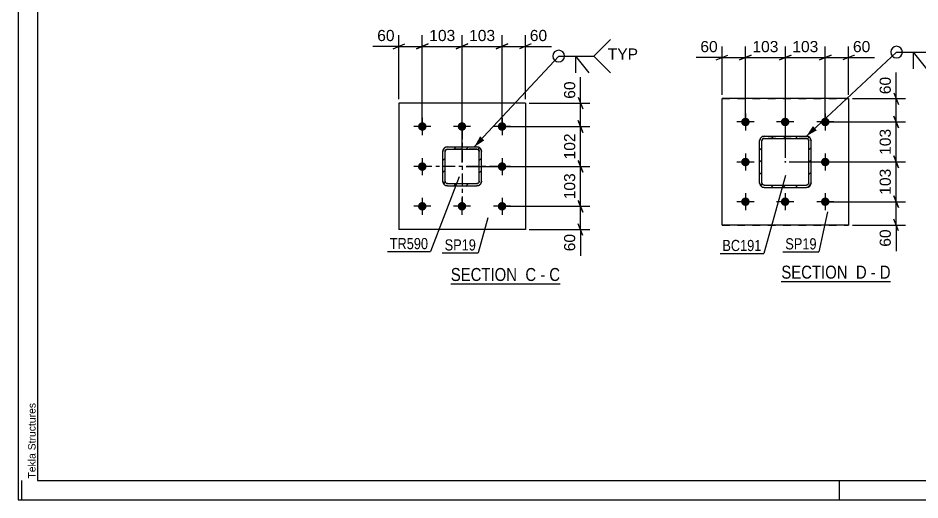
# Model space of a CAD drawing. Header units: millimetres. Extents: x -115 to 726, y -400 to 194.
# Drawn here: x -114.7 to 117, y -399.7 to -275.9 of the extents above; entities that cross this region are included whole.
import ezdxf

# ---------------------------------------------------------------- set-up
doc = ezdxf.new("R2010")
doc.units = ezdxf.units.MM
doc.linetypes.add('DXK_LINE_DOT2', pattern=[3.9198, 1.9599, -1.9599])
doc.linetypes.add('DXK_LINE_DOT3', pattern=[5.9187, 2.979, -0.9799, 0.9799, -0.9799])
doc.styles.add('Arial', font='arial.ttf', dxfattribs={"height": 0.2})
doc.styles.add('Arial Narrow', font='ARIALN.TTF', dxfattribs={"height": 0.2})

# ---------------------------------------------------------------- blocks, each defined once
blk = doc.blocks.new('Unknown-203724152-1113')
at = {"color": 5, "linetype": 'Continuous'}
for p, q in [((-114.68, 194.3), (-114.68, -399.7)), ((-109.68, 189.3), (-109.68, -394.7)), ((-113.68, -399.7), (-113.68, -394.7)), ((-109.68, -394.7), (721.32, -394.7)), ((96.32, -399.7), (96.32, -394.7)), ((-114.68, -399.7), (726.32, -399.7))]:
    blk.add_line(p, q, dxfattribs=at)
at = {"color": 174, "linetype": 'Continuous', "style": 'Arial'}
blk.add_text('Tekla Structures', height=1.9102, rotation=90, dxfattribs=at).set_placement((-110.18, -394.2))
blk = doc.blocks.new('Unknown-203724152-13 - 1271')
at = {"color": 6, "linetype": 'Continuous'}
blk.add_line((-3.51, -344.18), (24.56, -344.18), dxfattribs=at)
at = {"color": 0, "linetype": 'Continuous'}
blk.add_wipeout([(14.6, -343.43), (14.6, -339.93), (-3.51, -339.93), (-3.51, -343.43)], dxfattribs=at)
at = {"color": 7, "linetype": 'Continuous', "style": 'Arial Narrow'}
blk.add_text('SECTION ', height=3.34, dxfattribs=at).set_placement((-3.51, -343.43))
at = {"color": 0, "linetype": 'Continuous'}
blk.add_wipeout([(18.42, -343.43), (18.42, -339.93), (15.65, -339.93), (15.65, -343.43)], dxfattribs=at)
at = {"color": 7, "linetype": 'Continuous', "style": 'Arial Narrow'}
blk.add_text('C', height=3.34, dxfattribs=at).set_placement((15.65, -343.43))
at = {"color": 0, "linetype": 'Continuous'}
blk.add_wipeout([(20.74, -343.43), (20.74, -339.93), (19.47, -339.93), (19.47, -343.43)], dxfattribs=at)
at = {"color": 7, "linetype": 'Continuous', "style": 'Arial Narrow'}
blk.add_text('-', height=3.34, dxfattribs=at).set_placement((19.47, -343.43))
at = {"color": 0, "linetype": 'Continuous'}
blk.add_wipeout([(24.56, -343.43), (24.56, -339.93), (21.79, -339.93), (21.79, -343.43)], dxfattribs=at)
at = {"color": 7, "linetype": 'Continuous', "style": 'Arial Narrow'}
blk.add_text('C', height=3.34, dxfattribs=at).set_placement((21.79, -343.43))
blk = doc.blocks.new('Unknown-203724152-16 - 1982')
at = {"color": 6, "linetype": 'Continuous'}
blk.add_line((81.4, -343.58), (109.47, -343.58), dxfattribs=at)
at = {"color": 0, "linetype": 'Continuous'}
blk.add_wipeout([(99.51, -342.83), (99.51, -339.33), (81.4, -339.33), (81.4, -342.83)], dxfattribs=at)
at = {"color": 7, "linetype": 'Continuous', "style": 'Arial Narrow'}
blk.add_text('SECTION ', height=3.34, dxfattribs=at).set_placement((81.4, -342.83))
at = {"color": 0, "linetype": 'Continuous'}
blk.add_wipeout([(103.32, -342.83), (103.32, -339.33), (100.56, -339.33), (100.56, -342.83)], dxfattribs=at)
at = {"color": 7, "linetype": 'Continuous', "style": 'Arial Narrow'}
blk.add_text('D', height=3.34, dxfattribs=at).set_placement((100.56, -342.83))
at = {"color": 0, "linetype": 'Continuous'}
blk.add_wipeout([(105.65, -342.83), (105.65, -339.33), (104.37, -339.33), (104.37, -342.83)], dxfattribs=at)
at = {"color": 7, "linetype": 'Continuous', "style": 'Arial Narrow'}
blk.add_text('-', height=3.34, dxfattribs=at).set_placement((104.37, -342.83))
at = {"color": 0, "linetype": 'Continuous'}
blk.add_wipeout([(109.47, -342.83), (109.47, -339.33), (106.7, -339.33), (106.7, -342.83)], dxfattribs=at)
at = {"color": 7, "linetype": 'Continuous', "style": 'Arial Narrow'}
blk.add_text('D', height=3.34, dxfattribs=at).set_placement((106.7, -342.83))
blk = doc.blocks.new('Bolt-203724152-1299 - 1271')
at = {"linetype": 'Continuous'}
for points in [[(-9.74, -303.73, -1), (-11.94, -303.73, -1)], [(0.46, -303.73, -1), (-1.74, -303.73, -1)], [(10.76, -303.73, -1), (8.56, -303.73, -1)], [(-9.74, -314.03, -1), (-11.94, -314.03, -1)], [(10.76, -314.03, -1), (8.56, -314.03, -1)], [(-9.74, -324.23, -1), (-11.94, -324.23, -1)], [(0.46, -324.23, -1), (-1.74, -324.23, -1)], [(10.76, -324.23, -1), (8.56, -324.23, -1)]]:
    blk.add_hatch(color=1, dxfattribs=at).paths.add_polyline_path(points)
at = {"color": 1, "linetype": 'Continuous'}
for p, q in [((-10.84, -301.53), (-10.84, -305.93)), ((-0.64, -301.53), (-0.64, -305.93)), ((9.66, -301.53), (9.66, -305.93)), ((-8.64, -303.73), (-13.04, -303.73)), ((1.56, -303.73), (-2.84, -303.73)), ((11.86, -303.73), (7.46, -303.73)), ((-10.84, -311.83), (-10.84, -316.23)), ((9.66, -311.83), (9.66, -316.23)), ((-8.64, -314.03), (-13.04, -314.03)), ((11.86, -314.03), (7.46, -314.03)), ((-10.84, -322.03), (-10.84, -326.43)), ((-0.64, -322.03), (-0.64, -326.43)), ((9.66, -322.03), (9.66, -326.43)), ((-8.64, -324.23), (-13.04, -324.23)), ((1.56, -324.23), (-2.84, -324.23)), ((11.86, -324.23), (7.46, -324.23))]:
    blk.add_line(p, q, dxfattribs=at)
blk = doc.blocks.new('Part-203724152-1437 - 1271')
at = {"color": 2, "linetype": 'Continuous'}
for p, q in [((15.66, -297.73), (-16.84, -297.73)), ((-16.84, -297.73), (-16.84, -330.23)), ((15.66, -297.73), (15.66, -330.23)), ((15.66, -330.23), (-16.84, -330.23))]:
    blk.add_line(p, q, dxfattribs=at)
blk = doc.blocks.new('Part-203724152-1452 - 1271')
at = {"linetype": 'Continuous'}
h = blk.add_hatch(dxfattribs=at)
h.set_pattern_fill('', scale=0.7, style=0, pattern_type=0)
h.set_pattern_definition([(45, (3.6738, -318.89), (-1.57154, 1.57154), [])])
h.paths.add_polyline_path([(3.21, -318.98), (3.67, -318.89), (4.06, -318.63), (4.32, -318.24), (4.41, -317.78), (4.41, -310.18), (4.32, -309.72), (4.06, -309.33), (3.67, -309.07), (3.21, -308.98), (-4.39, -308.98), (-4.84, -309.07), (-5.23, -309.33), (-5.49, -309.72), (-5.59, -310.18), (-5.59, -317.78), (-5.49, -318.24), (-5.23, -318.63), (-4.84, -318.89), (-4.39, -318.98)])
h.paths.add_polyline_path([(-4.39, -318.38), (-4.62, -318.34), (-4.81, -318.21), (-4.94, -318.01), (-4.99, -317.78), (-4.99, -310.18), (-4.94, -309.95), (-4.81, -309.76), (-4.62, -309.63), (-4.39, -309.58), (3.21, -309.58), (3.44, -309.63), (3.64, -309.76), (3.77, -309.95), (3.81, -310.18), (3.81, -317.78), (3.77, -318.01), (3.64, -318.21), (3.44, -318.34), (3.21, -318.38)])
at = {"color": 7, "linetype": 'DXK_LINE_DOT3'}
for p, q in [((-0.59, -303.98), (-0.59, -323.98)), ((9.41, -313.98), (-10.59, -313.98))]:
    blk.add_line(p, q, dxfattribs=at)
at = {"color": 7, "linetype": 'DXK_LINE_DOT2'}
for p, q in [((-5.59, -310.18), (-5.49, -309.72)), ((-5.59, -317.78), (-5.59, -310.18)), ((-4.94, -309.95), (-4.99, -310.18)), ((-4.99, -317.78), (-4.99, -310.18)), ((-4.81, -309.76), (-4.94, -309.95)), ((-4.84, -309.07), (-4.39, -308.98)), ((-4.62, -309.63), (-4.81, -309.76)), ((-4.39, -309.58), (-4.62, -309.63)), ((-4.39, -308.98), (3.21, -308.98)), ((3.21, -309.58), (-4.39, -309.58)), ((3.21, -308.98), (3.67, -309.07)), ((3.44, -309.63), (3.21, -309.58)), ((3.64, -309.76), (3.44, -309.63)), ((3.77, -309.95), (3.64, -309.76)), ((3.81, -310.18), (3.77, -309.95)), ((3.81, -317.78), (3.81, -310.18)), ((4.32, -309.72), (4.41, -310.18)), ((4.41, -317.78), (4.41, -310.18)), ((-5.49, -318.24), (-5.59, -317.78)), ((-4.99, -317.78), (-4.94, -318.01)), ((-4.94, -318.01), (-4.81, -318.21)), ((-4.39, -318.98), (-4.84, -318.89)), ((-4.81, -318.21), (-4.62, -318.34)), ((-4.62, -318.34), (-4.39, -318.38)), ((-4.39, -318.38), (3.21, -318.38)), ((-4.39, -318.98), (3.21, -318.98)), ((3.21, -318.38), (3.44, -318.34)), ((3.67, -318.89), (3.21, -318.98)), ((3.44, -318.34), (3.64, -318.21)), ((3.64, -318.21), (3.77, -318.01)), ((3.77, -318.01), (3.81, -317.78)), ((4.41, -317.78), (4.32, -318.24))]:
    blk.add_line(p, q, dxfattribs=at)
at = {"color": 2, "linetype": 'Continuous'}
for p, q in [((-5.49, -309.72), (-5.59, -310.18)), ((-5.59, -317.78), (-5.59, -310.18)), ((-4.99, -310.18), (-4.94, -309.95)), ((-4.99, -317.78), (-4.99, -310.18)), ((-4.94, -309.95), (-4.81, -309.76)), ((-4.39, -308.98), (-4.84, -309.07)), ((-4.81, -309.76), (-4.62, -309.63)), ((-4.62, -309.63), (-4.39, -309.58)), ((-4.39, -308.98), (3.21, -308.98)), ((-4.39, -309.58), (3.21, -309.58)), ((3.67, -309.07), (3.21, -308.98)), ((3.21, -309.58), (3.44, -309.63)), ((3.44, -309.63), (3.64, -309.76)), ((3.64, -309.76), (3.77, -309.95)), ((3.77, -309.95), (3.81, -310.18)), ((3.81, -317.78), (3.81, -310.18)), ((4.41, -310.18), (4.32, -309.72)), ((4.41, -317.78), (4.41, -310.18)), ((-5.59, -317.78), (-5.49, -318.24)), ((-4.94, -318.01), (-4.99, -317.78)), ((-4.81, -318.21), (-4.94, -318.01)), ((-4.84, -318.89), (-4.39, -318.98)), ((-4.62, -318.34), (-4.81, -318.21)), ((-4.39, -318.38), (-4.62, -318.34)), ((-4.39, -318.38), (3.21, -318.38)), ((-4.39, -318.98), (3.21, -318.98)), ((3.44, -318.34), (3.21, -318.38)), ((3.21, -318.98), (3.67, -318.89)), ((3.64, -318.21), (3.44, -318.34)), ((3.77, -318.01), (3.64, -318.21)), ((3.81, -317.78), (3.77, -318.01)), ((4.32, -318.24), (4.41, -317.78))]:
    blk.add_line(p, q, dxfattribs=at)
at = {"color": 7, "linetype": 'DXK_LINE_DOT2'}
for centre, start, end in [((-4.39, -310.18), 112.5, 157.5), ((3.21, -310.18), 22.5, 67.5), ((-4.39, -317.78), 202.5, 247.5), ((3.21, -317.78), 292.5, 337.5)]:
    blk.add_arc(centre, 1.2, start, end, dxfattribs=at)
at = {"color": 2, "linetype": 'Continuous'}
for centre, start, end in [((-4.39, -310.18), 112.5, 157.5), ((3.21, -310.18), 22.5, 67.5), ((-4.39, -317.78), 202.5, 247.5), ((3.21, -317.78), 292.5, 337.5)]:
    blk.add_arc(centre, 1.2, start, end, dxfattribs=at)
blk = doc.blocks.new('Part-203724152-2044 - 1982')
at = {"color": 2, "linetype": 'Continuous'}
for p, q in [((98.68, -296.56), (66.18, -296.56)), ((66.18, -329.06), (66.18, -296.56)), ((98.68, -296.56), (98.68, -329.06)), ((98.68, -329.06), (66.18, -329.06))]:
    blk.add_line(p, q, dxfattribs=at)
at = {"color": 7, "linetype": 'DXK_LINE_DOT2'}
for p, q in [((66.18, -296.56), (98.68, -296.56)), ((66.18, -329.06), (98.68, -329.06))]:
    blk.add_line(p, q, dxfattribs=at)
blk = doc.blocks.new('Part-203724152-2090 - 1982')
at = {"linetype": 'Continuous'}
h = blk.add_hatch(dxfattribs=at)
h.set_pattern_fill('', scale=0.7, style=0, pattern_type=0)
h.set_pattern_definition([(45, (88.285, -319.317), (-1.57154, 1.57154), [])])
h.paths.add_polyline_path([(87.83, -319.41), (88.29, -319.32), (88.67, -319.06), (88.93, -318.67), (89.03, -318.21), (89.03, -307.41), (88.93, -306.95), (88.67, -306.56), (88.29, -306.3), (87.83, -306.21), (77.03, -306.21), (76.57, -306.3), (76.18, -306.56), (75.92, -306.95), (75.83, -307.41), (75.83, -318.21), (75.92, -318.67), (76.18, -319.06), (76.57, -319.32), (77.03, -319.41)])
h.paths.add_polyline_path([(77.03, -318.81), (76.8, -318.76), (76.6, -318.63), (76.47, -318.44), (76.43, -318.21), (76.43, -307.41), (76.47, -307.18), (76.6, -306.98), (76.8, -306.85), (77.03, -306.81), (87.83, -306.81), (88.06, -306.85), (88.25, -306.98), (88.38, -307.18), (88.43, -307.41), (88.43, -318.21), (88.38, -318.44), (88.25, -318.63), (88.06, -318.76), (87.83, -318.81)])
blk.add_hatch(color=246, dxfattribs=at).paths.add_polyline_path([(82.43, -312.91, -1), (82.43, -312.71, -1)])
at = {"color": 7, "linetype": 'DXK_LINE_DOT2'}
for p, q in [((75.83, -307.41), (75.92, -306.95)), ((75.83, -318.21), (75.83, -307.41)), ((76.47, -307.18), (76.43, -307.41)), ((76.43, -318.21), (76.43, -307.41)), ((76.6, -306.98), (76.47, -307.18)), ((76.57, -306.3), (77.03, -306.21)), ((76.8, -306.85), (76.6, -306.98)), ((77.03, -306.81), (76.8, -306.85)), ((77.03, -306.21), (87.83, -306.21)), ((87.83, -306.81), (77.03, -306.81)), ((87.83, -306.21), (88.29, -306.3)), ((88.06, -306.85), (87.83, -306.81)), ((88.25, -306.98), (88.06, -306.85)), ((88.38, -307.18), (88.25, -306.98)), ((88.43, -307.41), (88.38, -307.18)), ((88.43, -318.21), (88.43, -307.41)), ((88.93, -306.95), (89.03, -307.41)), ((89.03, -318.21), (89.03, -307.41)), ((75.92, -318.67), (75.83, -318.21)), ((76.43, -318.21), (76.47, -318.44)), ((76.47, -318.44), (76.6, -318.63)), ((77.03, -319.41), (76.57, -319.32)), ((76.6, -318.63), (76.8, -318.76)), ((76.8, -318.76), (77.03, -318.81)), ((77.03, -318.81), (87.83, -318.81)), ((77.03, -319.41), (87.83, -319.41)), ((87.83, -318.81), (88.06, -318.76)), ((88.29, -319.32), (87.83, -319.41)), ((88.06, -318.76), (88.25, -318.63)), ((88.25, -318.63), (88.38, -318.44)), ((88.38, -318.44), (88.43, -318.21)), ((89.03, -318.21), (88.93, -318.67))]:
    blk.add_line(p, q, dxfattribs=at)
at = {"color": 2, "linetype": 'Continuous'}
for p, q in [((75.92, -306.95), (75.83, -307.41)), ((75.83, -318.21), (75.83, -307.41)), ((76.43, -307.41), (76.47, -307.18)), ((76.43, -318.21), (76.43, -307.41)), ((76.47, -307.18), (76.6, -306.98)), ((77.03, -306.21), (76.57, -306.3)), ((76.6, -306.98), (76.8, -306.85)), ((76.8, -306.85), (77.03, -306.81)), ((77.03, -306.21), (87.83, -306.21)), ((77.03, -306.81), (87.83, -306.81)), ((88.29, -306.3), (87.83, -306.21)), ((87.83, -306.81), (88.06, -306.85)), ((88.06, -306.85), (88.25, -306.98)), ((88.25, -306.98), (88.38, -307.18)), ((88.38, -307.18), (88.43, -307.41)), ((88.43, -318.21), (88.43, -307.41)), ((89.03, -307.41), (88.93, -306.95)), ((89.03, -318.21), (89.03, -307.41)), ((75.83, -318.21), (75.92, -318.67)), ((76.47, -318.44), (76.43, -318.21)), ((76.6, -318.63), (76.47, -318.44)), ((76.57, -319.32), (77.03, -319.41)), ((76.8, -318.76), (76.6, -318.63)), ((77.03, -318.81), (76.8, -318.76)), ((77.03, -318.81), (87.83, -318.81)), ((77.03, -319.41), (87.83, -319.41)), ((88.06, -318.76), (87.83, -318.81)), ((87.83, -319.41), (88.29, -319.32)), ((88.25, -318.63), (88.06, -318.76)), ((88.38, -318.44), (88.25, -318.63)), ((88.43, -318.21), (88.38, -318.44)), ((88.93, -318.67), (89.03, -318.21))]:
    blk.add_line(p, q, dxfattribs=at)
at = {"color": 7, "linetype": 'DXK_LINE_DOT3'}
blk.add_line((82.43, -312.81), (82.43, -312.81), dxfattribs=at)
at = {"color": 246, "linetype": 'DXK_LINE_DOT2'}
blk.add_line((82.43, -312.81), (82.43, -312.81), dxfattribs=at)
at = {"color": 246, "linetype": 'Continuous'}
blk.add_circle((82.43, -312.81), 0.1, dxfattribs=at)
at = {"color": 7, "linetype": 'DXK_LINE_DOT2'}
for centre, start, end in [((77.03, -307.41), 112.5, 157.5), ((87.83, -307.41), 22.5, 67.5), ((77.03, -318.21), 202.5, 247.5), ((87.83, -318.21), 292.5, 337.5)]:
    blk.add_arc(centre, 1.2, start, end, dxfattribs=at)
at = {"color": 2, "linetype": 'Continuous'}
for centre, start, end in [((77.03, -307.41), 112.5, 157.5), ((87.83, -307.41), 22.5, 67.5), ((77.03, -318.21), 202.5, 247.5), ((87.83, -318.21), 292.5, 337.5)]:
    blk.add_arc(centre, 1.2, start, end, dxfattribs=at)
blk = doc.blocks.new('Bolt-203724152-2099 - 1982')
at = {"linetype": 'Continuous'}
for points in [[(73.28, -302.56, -1), (71.08, -302.56, -1)], [(83.48, -302.56, -1), (81.28, -302.56, -1)], [(93.78, -302.56, -1), (91.58, -302.56, -1)], [(73.28, -312.86, -1), (71.08, -312.86, -1)], [(93.78, -312.86, -1), (91.58, -312.86, -1)], [(73.28, -323.06, -1), (71.08, -323.06, -1)], [(83.48, -323.06, -1), (81.28, -323.06, -1)], [(93.78, -323.06, -1), (91.58, -323.06, -1)]]:
    blk.add_hatch(color=1, dxfattribs=at).paths.add_polyline_path(points)
at = {"color": 1, "linetype": 'Continuous'}
for p, q in [((72.18, -300.36), (72.18, -304.76)), ((82.38, -300.36), (82.38, -304.76)), ((92.68, -300.36), (92.68, -304.76)), ((74.38, -302.56), (69.98, -302.56)), ((84.58, -302.56), (80.18, -302.56)), ((94.88, -302.56), (90.48, -302.56)), ((72.18, -310.66), (72.18, -315.06)), ((92.68, -310.66), (92.68, -315.06)), ((74.38, -312.86), (69.98, -312.86)), ((94.88, -312.86), (90.48, -312.86)), ((72.18, -320.86), (72.18, -325.26)), ((82.38, -320.86), (82.38, -325.26)), ((92.68, -320.86), (92.68, -325.26)), ((74.38, -323.06), (69.98, -323.06)), ((84.58, -323.06), (80.18, -323.06)), ((94.88, -323.06), (90.48, -323.06))]:
    blk.add_line(p, q, dxfattribs=at)
blk = doc.blocks.new('StraightDimension-203724152-1583 - 1271')
at = {"color": 7, "linetype": 'Continuous'}
for p, q in [((10.66, -324.23), (32.2, -324.23)), ((29.2, -322.73), (30.4, -325.73)), ((29.8, -330.23), (29.8, -324.23)), ((30.4, -331.73), (29.2, -328.73)), ((16.66, -330.23), (32.2, -330.23))]:
    blk.add_line(p, q, dxfattribs=at)
at = {"color": 0}
blk.add_wipeout([(29.05, -330.76), (24.85, -330.76), (24.85, -336.4), (29.05, -336.4)], dxfattribs=at)
at = {"color": 7, "linetype": 'Continuous'}
blk.add_line((29.8, -330.23), (29.8, -336.93), dxfattribs=at)
blk.add_line((29.8, -330.23), (29.8, -336.93), dxfattribs=at)
at = {"color": 3, "style": 'Arial'}
blk.add_text('60', height=2.865, rotation=90.0002, dxfattribs=at).set_placement((28.45, -335.8))
blk = doc.blocks.new('StraightDimension-203724152-1566 - 1271')
at = {"color": 7, "linetype": 'Continuous'}
for p, q in [((29.2, -312.48), (30.4, -315.48)), ((0.41, -313.98), (32.2, -313.98)), ((29.8, -324.23), (29.8, -313.98)), ((10.66, -324.23), (32.2, -324.23)), ((30.4, -325.73), (29.2, -322.73))]:
    blk.add_line(p, q, dxfattribs=at)
at = {"color": 0}
blk.add_wipeout([(29.05, -315.17), (24.85, -315.17), (24.85, -323.04), (29.05, -323.04)], dxfattribs=at)
at = {"color": 3, "style": 'Arial'}
blk.add_text('103', height=2.865, rotation=90.0002, dxfattribs=at).set_placement((28.45, -322.44))
blk = doc.blocks.new('StraightDimension-203724152-1511 - 1271')
at = {"color": 7, "linetype": 'Continuous'}
for p, q in [((-0.59, -312.98), (-0.59, -280.28)), ((9.66, -302.73), (9.66, -280.28)), ((-2.09, -283.73), (0.91, -282.53)), ((11.16, -282.53), (8.16, -283.73)), ((-0.59, -283.13), (9.66, -283.13))]:
    blk.add_line(p, q, dxfattribs=at)
at = {"color": 0}
blk.add_wipeout([(8.48, -282.38), (8.48, -278.18), (0.6, -278.18), (0.6, -282.38)], dxfattribs=at)
at = {"color": 3, "style": 'Arial'}
blk.add_text('103', height=2.865, dxfattribs=at).set_placement((1.2, -281.78))
blk = doc.blocks.new('StraightDimension-203724152-1494 - 1271')
at = {"color": 7, "linetype": 'Continuous'}
for p, q in [((-10.84, -302.73), (-10.84, -280.28)), ((-0.59, -312.98), (-0.59, -280.28)), ((-12.34, -283.73), (-9.34, -282.53)), ((0.91, -282.53), (-2.09, -283.73)), ((-10.84, -283.13), (-0.59, -283.13))]:
    blk.add_line(p, q, dxfattribs=at)
at = {"color": 0}
blk.add_wipeout([(-1.78, -282.38), (-1.78, -278.18), (-9.65, -278.18), (-9.65, -282.38)], dxfattribs=at)
at = {"color": 3, "style": 'Arial'}
blk.add_text('103', height=2.865, dxfattribs=at).set_placement((-9.05, -281.78))
blk = doc.blocks.new('StraightDimension-203724152-1483 - 1271')
at = {"color": 7, "linetype": 'Continuous'}
for p, q in [((-16.84, -296.73), (-16.84, -280.28)), ((-10.84, -302.73), (-10.84, -280.28)), ((-18.34, -283.73), (-15.34, -282.53)), ((-9.34, -282.53), (-12.34, -283.73)), ((-16.84, -283.13), (-10.84, -283.13))]:
    blk.add_line(p, q, dxfattribs=at)
at = {"color": 0}
blk.add_wipeout([(-17.36, -282.38), (-17.36, -278.18), (-23.01, -278.18), (-23.01, -282.38)], dxfattribs=at)
at = {"color": 7, "linetype": 'Continuous'}
blk.add_line((-16.84, -283.13), (-23.53, -283.13), dxfattribs=at)
blk.add_line((-16.84, -283.13), (-23.53, -283.13), dxfattribs=at)
at = {"color": 3, "style": 'Arial'}
blk.add_text('60', height=2.865, dxfattribs=at).set_placement((-22.41, -281.78))
blk = doc.blocks.new('StraightDimension-203724152-1528 - 1271')
at = {"color": 7, "linetype": 'Continuous'}
for p, q in [((9.66, -302.73), (9.66, -280.28)), ((15.66, -296.73), (15.66, -280.28)), ((8.16, -283.73), (11.16, -282.53)), ((17.16, -282.53), (14.16, -283.73)), ((9.66, -283.13), (15.66, -283.13))]:
    blk.add_line(p, q, dxfattribs=at)
at = {"color": 0}
blk.add_wipeout([(21.84, -282.38), (21.84, -278.18), (16.19, -278.18), (16.19, -282.38)], dxfattribs=at)
at = {"color": 7, "linetype": 'Continuous'}
blk.add_line((15.66, -283.13), (22.36, -283.13), dxfattribs=at)
blk.add_line((15.66, -283.13), (22.36, -283.13), dxfattribs=at)
at = {"color": 3, "style": 'Arial'}
blk.add_text('60', height=2.865, dxfattribs=at).set_placement((16.79, -281.78))
blk = doc.blocks.new('StraightDimension-203724152-1539 - 1271')
at = {"color": 7, "linetype": 'Continuous'}
for p, q in [((29.2, -296.23), (30.4, -299.23)), ((16.66, -297.73), (32.2, -297.73)), ((29.8, -303.73), (29.8, -297.73)), ((30.4, -305.23), (29.2, -302.23)), ((10.66, -303.73), (32.2, -303.73))]:
    blk.add_line(p, q, dxfattribs=at)
at = {"color": 0}
blk.add_wipeout([(29.05, -291.56), (24.85, -291.56), (24.85, -297.21), (29.05, -297.21)], dxfattribs=at)
at = {"color": 7, "linetype": 'Continuous'}
blk.add_line((29.8, -297.73), (29.8, -291.03), dxfattribs=at)
blk.add_line((29.8, -297.73), (29.8, -291.03), dxfattribs=at)
at = {"color": 3, "style": 'Arial'}
blk.add_text('60', height=2.865, rotation=90.0002, dxfattribs=at).set_placement((28.45, -296.61))
blk = doc.blocks.new('StraightDimension-203724152-1549 - 1271')
at = {"color": 7, "linetype": 'Continuous'}
for p, q in [((29.2, -302.23), (30.4, -305.23)), ((10.66, -303.73), (32.2, -303.73)), ((29.8, -313.98), (29.8, -303.73)), ((30.4, -315.48), (29.2, -312.48)), ((0.41, -313.98), (32.2, -313.98))]:
    blk.add_line(p, q, dxfattribs=at)
at = {"color": 0}
blk.add_wipeout([(29.05, -304.92), (24.85, -304.92), (24.85, -312.79), (29.05, -312.79)], dxfattribs=at)
at = {"color": 3, "style": 'Arial'}
blk.add_text('102', height=2.865, rotation=90.0002, dxfattribs=at).set_placement((28.45, -312.19))
blk = doc.blocks.new('StraightDimension-203724152-2232 - 1982')
at = {"color": 7, "linetype": 'Continuous'}
for p, q in [((72.18, -301.56), (72.18, -283.13)), ((82.43, -311.81), (82.43, -283.13)), ((70.68, -286.58), (73.68, -285.38)), ((72.18, -285.98), (82.43, -285.98)), ((83.93, -285.38), (80.93, -286.58))]:
    blk.add_line(p, q, dxfattribs=at)
at = {"color": 0}
blk.add_wipeout([(81.24, -285.23), (81.24, -281.03), (73.37, -281.03), (73.37, -285.23)], dxfattribs=at)
at = {"color": 3, "style": 'Arial'}
blk.add_text('103', height=2.865, dxfattribs=at).set_placement((73.97, -284.63))
blk = doc.blocks.new('StraightDimension-203724152-2193 - 1982')
at = {"color": 7, "linetype": 'Continuous'}
for p, q in [((110.27, -311.31), (111.47, -314.31)), ((83.43, -312.81), (113.27, -312.81)), ((110.87, -323.06), (110.87, -312.81)), ((111.47, -324.56), (110.27, -321.56)), ((93.68, -323.06), (113.27, -323.06))]:
    blk.add_line(p, q, dxfattribs=at)
at = {"color": 0}
blk.add_wipeout([(110.12, -314), (105.92, -314), (105.92, -321.87), (110.12, -321.87)], dxfattribs=at)
at = {"color": 3, "style": 'Arial'}
blk.add_text('103', height=2.865, rotation=90.0002, dxfattribs=at).set_placement((109.52, -321.27))
blk = doc.blocks.new('StraightDimension-203724152-2213 - 1982')
at = {"color": 7, "linetype": 'Continuous'}
for p, q in [((82.43, -311.81), (82.43, -283.13)), ((92.68, -301.56), (92.68, -283.13)), ((80.93, -286.58), (83.93, -285.38)), ((82.43, -285.98), (92.68, -285.98)), ((94.18, -285.38), (91.18, -286.58))]:
    blk.add_line(p, q, dxfattribs=at)
at = {"color": 0}
blk.add_wipeout([(91.49, -285.23), (91.49, -281.03), (83.62, -281.03), (83.62, -285.23)], dxfattribs=at)
at = {"color": 3, "style": 'Arial'}
blk.add_text('103', height=2.865, dxfattribs=at).set_placement((84.22, -284.63))
blk = doc.blocks.new('StraightDimension-203724152-2174 - 1982')
at = {"color": 7, "linetype": 'Continuous'}
for p, q in [((99.68, -296.56), (113.27, -296.56)), ((110.27, -295.06), (111.47, -298.06)), ((110.87, -302.56), (110.87, -296.56)), ((111.47, -304.06), (110.27, -301.06)), ((93.68, -302.56), (113.27, -302.56))]:
    blk.add_line(p, q, dxfattribs=at)
at = {"color": 0}
blk.add_wipeout([(110.12, -290.39), (105.92, -290.39), (105.92, -296.03), (110.12, -296.03)], dxfattribs=at)
at = {"color": 7, "linetype": 'Continuous'}
blk.add_line((110.87, -296.56), (110.87, -289.86), dxfattribs=at)
blk.add_line((110.87, -296.56), (110.87, -289.86), dxfattribs=at)
at = {"color": 3, "style": 'Arial'}
blk.add_text('60', height=2.865, rotation=90.0002, dxfattribs=at).set_placement((109.52, -295.43))
blk = doc.blocks.new('StraightDimension-203724152-2184 - 1982')
at = {"color": 7, "linetype": 'Continuous'}
for p, q in [((110.27, -301.06), (111.47, -304.06)), ((93.68, -302.56), (113.27, -302.56)), ((110.87, -312.81), (110.87, -302.56)), ((111.47, -314.31), (110.27, -311.31)), ((83.43, -312.81), (113.27, -312.81))]:
    blk.add_line(p, q, dxfattribs=at)
at = {"color": 0}
blk.add_wipeout([(110.12, -303.75), (105.92, -303.75), (105.92, -311.62), (110.12, -311.62)], dxfattribs=at)
at = {"color": 3, "style": 'Arial'}
blk.add_text('103', height=2.865, rotation=90.0002, dxfattribs=at).set_placement((109.52, -311.02))
blk = doc.blocks.new('StraightDimension-203724152-2202 - 1982')
at = {"color": 7, "linetype": 'Continuous'}
for p, q in [((110.27, -321.56), (111.47, -324.56)), ((93.68, -323.06), (113.27, -323.06)), ((110.87, -329.06), (110.87, -323.06)), ((111.47, -330.56), (110.27, -327.56)), ((99.68, -329.06), (113.27, -329.06))]:
    blk.add_line(p, q, dxfattribs=at)
at = {"color": 0}
blk.add_wipeout([(110.12, -329.58), (105.92, -329.58), (105.92, -335.23), (110.12, -335.23)], dxfattribs=at)
at = {"color": 7, "linetype": 'Continuous'}
blk.add_line((110.87, -329.06), (110.87, -335.76), dxfattribs=at)
blk.add_line((110.87, -329.06), (110.87, -335.76), dxfattribs=at)
at = {"color": 3, "style": 'Arial'}
blk.add_text('60', height=2.865, rotation=90.0002, dxfattribs=at).set_placement((109.52, -334.63))
blk = doc.blocks.new('StraightDimension-203724152-2222 - 1982')
at = {"color": 7, "linetype": 'Continuous'}
for p, q in [((92.68, -301.56), (92.68, -283.13)), ((98.68, -295.56), (98.68, -283.13)), ((91.18, -286.58), (94.18, -285.38)), ((92.68, -285.98), (98.68, -285.98)), ((100.18, -285.38), (97.18, -286.58))]:
    blk.add_line(p, q, dxfattribs=at)
at = {"color": 0}
blk.add_wipeout([(104.85, -285.23), (104.85, -281.03), (99.2, -281.03), (99.2, -285.23)], dxfattribs=at)
at = {"color": 7, "linetype": 'Continuous'}
blk.add_line((98.68, -285.98), (105.37, -285.98), dxfattribs=at)
blk.add_line((98.68, -285.98), (105.37, -285.98), dxfattribs=at)
at = {"color": 3, "style": 'Arial'}
blk.add_text('60', height=2.865, dxfattribs=at).set_placement((99.8, -284.63))
blk = doc.blocks.new('StraightDimension-203724152-2241 - 1982')
at = {"color": 7, "linetype": 'Continuous'}
for p, q in [((66.18, -295.56), (66.18, -283.13)), ((72.18, -301.56), (72.18, -283.13)), ((64.68, -286.58), (67.68, -285.38)), ((66.18, -285.98), (72.18, -285.98)), ((73.68, -285.38), (70.68, -286.58))]:
    blk.add_line(p, q, dxfattribs=at)
at = {"color": 0}
blk.add_wipeout([(65.65, -285.23), (65.65, -281.03), (60, -281.03), (60, -285.23)], dxfattribs=at)
at = {"color": 7, "linetype": 'Continuous'}
blk.add_line((66.18, -285.98), (59.48, -285.98), dxfattribs=at)
blk.add_line((66.18, -285.98), (59.48, -285.98), dxfattribs=at)
at = {"color": 3, "style": 'Arial'}
blk.add_text('60', height=2.865, dxfattribs=at).set_placement((60.6, -284.63))
blk = doc.blocks.new('Mark-203724152-1433 - 1271')
at = {"color": 0}
blk.add_wipeout([(2.95, -335.59), (2.95, -332.59), (-5.09, -332.59), (-5.09, -335.59)], dxfattribs=at)
blk.add_wipeout([(2.95, -335.59), (2.95, -332.59), (-5.09, -332.59), (-5.09, -335.59)], dxfattribs=at)
at = {"color": 30, "linetype": 'Continuous'}
for p in [(6, -327.23), (-5.69, -336.19)]:
    blk.add_line(p, (3.55, -336.19), dxfattribs=at)
at = {"color": 3, "style": 'Arial Narrow'}
blk.add_text('SP19', height=2.863, dxfattribs=at).set_placement((-5.09, -335.59))
blk = doc.blocks.new('Mark-203724152-1448 - 1271')
at = {"color": 0}
blk.add_wipeout([(-9.33, -335.25), (-9.33, -332.25), (-19.2, -332.25), (-19.2, -335.25)], dxfattribs=at)
blk.add_wipeout([(-9.33, -335.25), (-9.33, -332.25), (-19.2, -332.25), (-19.2, -335.25)], dxfattribs=at)
at = {"color": 30, "linetype": 'Continuous'}
for p in [(-1.4, -316.63), (-19.8, -335.85)]:
    blk.add_line(p, (-8.73, -335.85), dxfattribs=at)
at = {"color": 3, "style": 'Arial Narrow'}
blk.add_text('TR590', height=2.863, dxfattribs=at).set_placement((-19.2, -335.25))
blk = doc.blocks.new('WeldMark-203724152-1593 - 1271')
at = {"linetype": 'Continuous'}
blk.add_hatch(color=30, dxfattribs=at).paths.add_polyline_path([(5.11, -307.29), (2.52, -308.98), (4.01, -306.27)])
at = {"color": 30, "linetype": 'Continuous'}
for p, q in [((2.52, -308.98), (24.21, -285.64)), ((24.21, -285.64), (33.21, -285.64))]:
    blk.add_line(p, q, dxfattribs=at)
at = {"color": 3, "linetype": 'Continuous'}
for q in [(31.92, -289.92), (28.49, -289.92)]:
    blk.add_line((28.49, -285.64), q, dxfattribs=at)
for start, end in [(90, 270), (270, 90)]:
    blk.add_arc((24.21, -285.64), 1.5, start, end, dxfattribs=at)
at = {"color": 0, "linetype": 'Continuous'}
blk.add_wipeout([(44.58, -286.54), (44.58, -283.54), (36.81, -283.54), (36.81, -286.54)], dxfattribs=at)
blk.add_wipeout([(44.58, -286.54), (44.58, -283.54), (36.81, -283.54), (36.81, -286.54)], dxfattribs=at)
at = {"color": 3, "linetype": 'Continuous'}
for q in [(37.49, -281.35), (37.49, -289.92)]:
    blk.add_line((33.21, -285.64), q, dxfattribs=at)
at = {"color": 3, "linetype": 'Continuous', "style": 'Arial'}
blk.add_text('TYP', height=2.865, dxfattribs=at).set_placement((36.81, -286.54))
blk = doc.blocks.new('Mark-203724152-2040 - 1982')
at = {"color": 0}
blk.add_wipeout([(90.46, -335.31), (90.46, -332.31), (82.42, -332.31), (82.42, -335.31)], dxfattribs=at)
blk.add_wipeout([(90.46, -335.31), (90.46, -332.31), (82.42, -332.31), (82.42, -335.31)], dxfattribs=at)
at = {"color": 30, "linetype": 'Continuous'}
for p in [(93.28, -325.65), (81.82, -335.91)]:
    blk.add_line(p, (91.06, -335.91), dxfattribs=at)
at = {"color": 3, "style": 'Arial Narrow'}
blk.add_text('SP19', height=2.863, dxfattribs=at).set_placement((82.42, -335.31))
blk = doc.blocks.new('Mark-203724152-2086 - 1982')
at = {"color": 0}
blk.add_wipeout([(76.3, -335.73), (76.3, -332.73), (66.25, -332.73), (66.25, -335.73)], dxfattribs=at)
blk.add_wipeout([(76.3, -335.73), (76.3, -332.73), (66.25, -332.73), (66.25, -335.73)], dxfattribs=at)
at = {"color": 30, "linetype": 'Continuous'}
for p in [(82.5, -316.34), (65.65, -336.33)]:
    blk.add_line(p, (76.9, -336.33), dxfattribs=at)
at = {"color": 3, "style": 'Arial Narrow'}
blk.add_text('BC191', height=2.863, dxfattribs=at).set_placement((66.25, -335.73))
blk = doc.blocks.new('WeldMark-203724152-2251 - 1982')
at = {"linetype": 'Continuous'}
blk.add_hatch(color=30, dxfattribs=at).paths.add_polyline_path([(90.53, -304.71), (87.83, -306.21), (89.51, -303.62)])
at = {"color": 30, "linetype": 'Continuous'}
for p, q in [((87.83, -306.21), (111.01, -284.62)), ((111.01, -284.62), (120.01, -284.62))]:
    blk.add_line(p, q, dxfattribs=at)
at = {"color": 3, "linetype": 'Continuous'}
for q in [(118.73, -288.91), (115.3, -288.91)]:
    blk.add_line((115.3, -284.62), q, dxfattribs=at)
for start, end in [(90, 270), (270, 90)]:
    blk.add_arc((111.01, -284.62), 1.5, start, end, dxfattribs=at)
at = {"color": 0, "linetype": 'Continuous'}
blk.add_wipeout([(131.39, -285.52), (131.39, -282.52), (123.61, -282.52), (123.61, -285.52)], dxfattribs=at)
blk.add_wipeout([(131.39, -285.52), (131.39, -282.52), (123.61, -282.52), (123.61, -285.52)], dxfattribs=at)
at = {"color": 3, "linetype": 'Continuous'}
for q in [(124.3, -280.34), (124.3, -288.91)]:
    blk.add_line((120.01, -284.62), q, dxfattribs=at)
at = {"color": 3, "linetype": 'Continuous', "style": 'Arial'}
blk.add_text('TYP', height=2.865, dxfattribs=at).set_placement((123.61, -285.52))

msp = doc.modelspace()

# ---------------------------------------------------------------- block references
for name in ['Unknown-203724152-1113', 'Part-203724152-2044 - 1982', 'Part-203724152-1437 - 1271', 'Bolt-203724152-2099 - 1982', 'Bolt-203724152-1299 - 1271', 'Part-203724152-1452 - 1271', 'Part-203724152-2090 - 1982']:
    msp.add_blockref(name, (0, 0))

# ---------------------------------------------------------------- next in the draw order: block references
for name in ['StraightDimension-203724152-2232 - 1982', 'StraightDimension-203724152-1583 - 1271', 'Mark-203724152-1433 - 1271', 'Unknown-203724152-13 - 1271', 'Unknown-203724152-16 - 1982']:
    msp.add_blockref(name, (0, 0))

# ---------------------------------------------------------------- next in the draw order: block references
for name in ['StraightDimension-203724152-2241 - 1982', 'StraightDimension-203724152-1566 - 1271', 'StraightDimension-203724152-2193 - 1982', 'Mark-203724152-1448 - 1271']:
    msp.add_blockref(name, (0, 0))

# ---------------------------------------------------------------- next in the draw order: block references
for name in ['StraightDimension-203724152-1511 - 1271', 'StraightDimension-203724152-2213 - 1982', 'StraightDimension-203724152-2202 - 1982']:
    msp.add_blockref(name, (0, 0))

# ---------------------------------------------------------------- next in the draw order: block references
for name in ['StraightDimension-203724152-1494 - 1271', 'StraightDimension-203724152-1528 - 1271', 'StraightDimension-203724152-2174 - 1982', 'Mark-203724152-2040 - 1982']:
    msp.add_blockref(name, (0, 0))

# ---------------------------------------------------------------- next in the draw order: block references
for name in ['StraightDimension-203724152-1483 - 1271', 'StraightDimension-203724152-1539 - 1271', 'StraightDimension-203724152-2184 - 1982', 'Mark-203724152-2086 - 1982']:
    msp.add_blockref(name, (0, 0))

# ---------------------------------------------------------------- next in the draw order: block references
for name in ['StraightDimension-203724152-2222 - 1982', 'StraightDimension-203724152-1549 - 1271']:
    msp.add_blockref(name, (0, 0))

# ---------------------------------------------------------------- next in the draw order: block references
for name in ['WeldMark-203724152-2251 - 1982', 'WeldMark-203724152-1593 - 1271']:
    msp.add_blockref(name, (0, 0))

doc.saveas('drawing.dxf')
